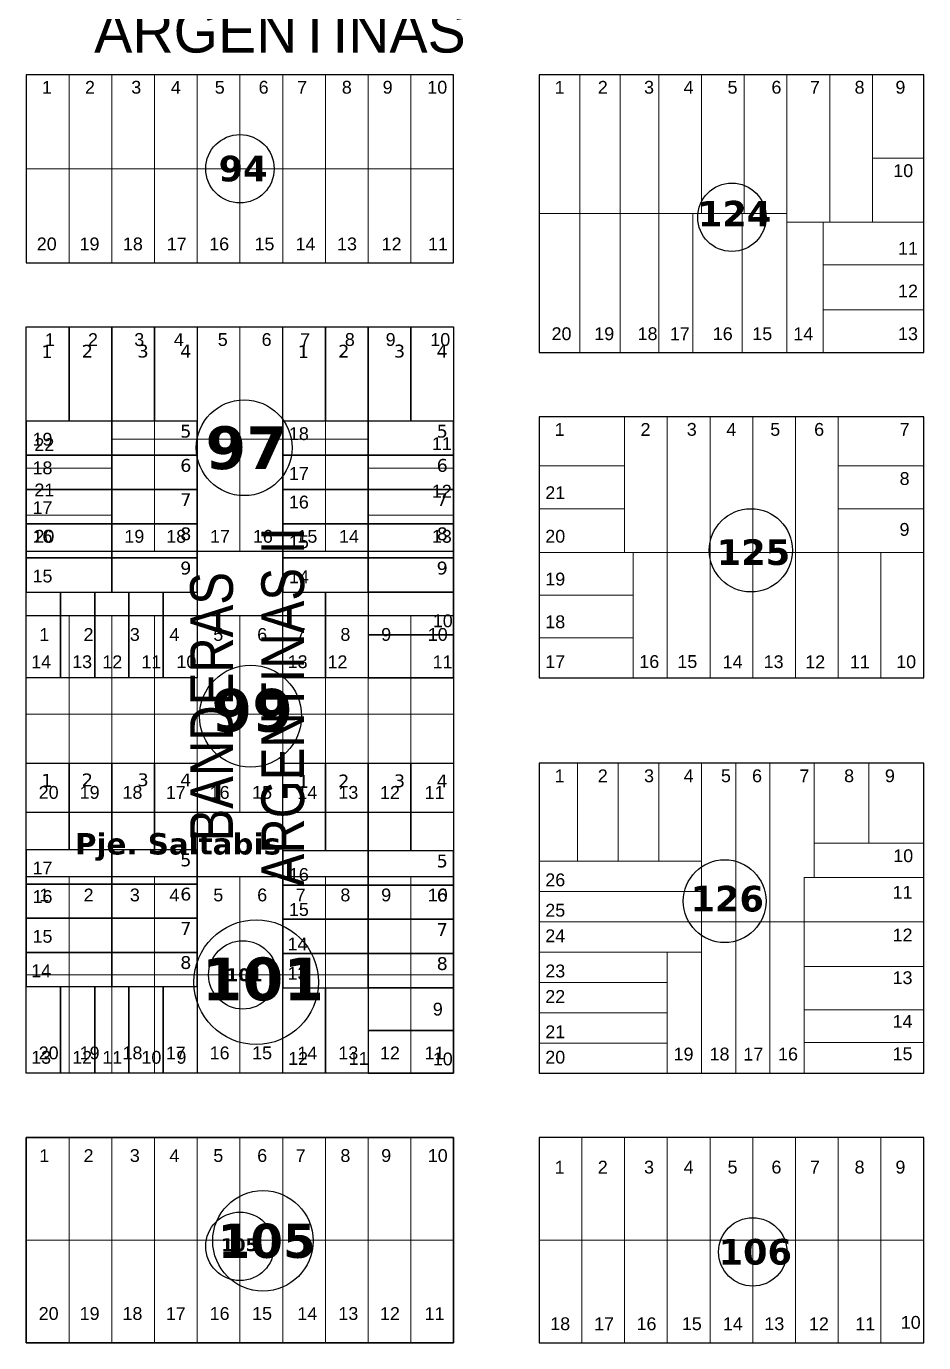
# Model space of a CAD drawing. Header units: millimetres. Extents: x 0 to 6558, y 60 to 10727.
# Drawn here: x 3450 to 3660, y 7912.6 to 8220.4 of the extents above; entities that cross this region are included whole.
import ezdxf

# ---------------------------------------------------------------- set-up
doc = ezdxf.new("R2010")
doc.units = ezdxf.units.MM
for name, color, linetype, lineweight in [('0 NOMBRE DE BARRIOS', 251, 'Continuous', 35), ('0 N° DE PARCELA', 255, 'Continuous', 25), ('0 SIG - PARCELAS', 252, 'Continuous', 18)]:
    doc.layers.add(name, color=color, linetype=linetype, lineweight=lineweight)
for name, color, linetype in [('0 NOMBRE DE CALLES', 255, 'Continuous'), ('0 N° DE MANZANA', 255, 'Continuous'), ('0 SIG - MANZANAS', 253, 'Continuous'), ('PLANO SIN MENSURA MALVINAS 2', 31, 'Continuous')]:
    doc.layers.add(name, color=color, linetype=linetype)
doc.styles.get("Standard").update_dxf_attribs({"font": 'arial.ttf'})
doc.styles.add('STYLE1', font='arial.ttf')

msp = doc.modelspace()

# ---------------------------------------------------------------- linework, layer by layer
at = {"layer": '0 N° DE MANZANA'}
for centre, radius in [((3499.979, 8187.105), 8), ((3615.089, 8175.761), 8), ((3500.957, 8121.864), 11.198), ((3619.536, 8097.885), 9.738), ((3502.446, 8059.11), 11.93), ((3613.405, 8015.843), 9.684), ((3503.772, 7996.907), 14.573), ((3505.348, 7936.412), 11.745), ((3619.979, 7933.831), 8)]:
    msp.add_circle(centre, radius, dxfattribs=at)
at = {"layer": '0 SIG - MANZANAS'}
for points in [[(3549.979, 8209.105), (3449.979, 8209.105), (3449.979, 8165.105), (3549.979, 8165.105)], [(3659.979, 8209.105), (3569.979, 8209.105), (3569.979, 8144.105), (3659.979, 8144.105)], [(3449.979, 8150.105), (3549.979, 8150.105), (3549.979, 8097.605), (3449.979, 8097.605)], [(3659.979, 8129.105), (3569.979, 8129.105), (3569.979, 8068.105), (3659.979, 8068.105)], [(3449.979, 8082.605), (3549.979, 8082.605), (3549.979, 8036.605), (3449.979, 8036.605)], [(3659.979, 8048.105), (3569.979, 8048.105), (3569.979, 7975.605), (3659.979, 7975.605)], [(3449.979, 8021.605), (3549.979, 8021.605), (3549.979, 7975.605), (3449.979, 7975.605)], [(3449.979, 7960.605), (3549.979, 7960.605), (3549.979, 7912.605), (3449.979, 7912.605)], [(3659.979, 7960.605), (3569.979, 7960.605), (3569.979, 7912.605), (3659.979, 7912.605)]]:
    msp.add_lwpolyline(points, close=True, dxfattribs=at)
at = {"layer": '0 SIG - PARCELAS'}
for points in [[(3449.979, 8209.105), (3459.979, 8209.105), (3459.979, 8187.105), (3449.979, 8187.105)], [(3459.979, 8209.105), (3469.979, 8209.105), (3469.979, 8187.105), (3459.979, 8187.105)], [(3469.979, 8209.105), (3479.979, 8209.105), (3479.979, 8187.105), (3469.979, 8187.105)], [(3479.979, 8209.105), (3489.979, 8209.105), (3489.979, 8187.105), (3479.979, 8187.105)], [(3489.979, 8209.105), (3499.979, 8209.105), (3499.979, 8187.105), (3489.979, 8187.105)], [(3499.979, 8209.105), (3509.979, 8209.105), (3509.979, 8187.105), (3499.979, 8187.105)], [(3509.979, 8209.105), (3519.979, 8209.105), (3519.979, 8187.105), (3509.979, 8187.105)], [(3519.979, 8209.105), (3529.979, 8209.105), (3529.979, 8187.105), (3519.979, 8187.105)], [(3529.979, 8209.105), (3539.979, 8209.105), (3539.979, 8187.105), (3529.979, 8187.105)], [(3539.979, 8209.105), (3549.979, 8209.105), (3549.979, 8187.105), (3539.979, 8187.105)], [(3569.979, 8176.605), (3579.479, 8176.605), (3579.479, 8209.105), (3569.979, 8209.105)], [(3579.479, 8176.605), (3588.979, 8176.605), (3588.979, 8209.105), (3579.479, 8209.105)], [(3588.979, 8176.605), (3597.979, 8176.605), (3597.979, 8209.105), (3588.979, 8209.105)], [(3597.979, 8176.605), (3607.979, 8176.605), (3607.979, 8209.105), (3597.979, 8209.105)], [(3607.979, 8176.605), (3617.979, 8176.605), (3617.979, 8209.105), (3607.979, 8209.105)], [(3617.979, 8176.605), (3627.979, 8176.605), (3627.979, 8209.105), (3617.979, 8209.105)], [(3627.979, 8174.605), (3637.979, 8174.605), (3637.979, 8209.105), (3627.979, 8209.105)], [(3637.979, 8174.605), (3647.979, 8174.605), (3647.979, 8209.105), (3637.979, 8209.105)], [(3647.979, 8209.105), (3659.979, 8209.105), (3659.979, 8189.605), (3647.979, 8189.605)], [(3647.979, 8174.605), (3659.979, 8174.605), (3659.979, 8189.605), (3647.979, 8189.605)], [(3449.979, 8187.105), (3459.979, 8187.105), (3459.979, 8165.105), (3449.979, 8165.105)], [(3459.979, 8187.105), (3469.979, 8187.105), (3469.979, 8165.105), (3459.979, 8165.105)], [(3469.979, 8187.105), (3479.979, 8187.105), (3479.979, 8165.105), (3469.979, 8165.105)], [(3479.979, 8187.105), (3489.979, 8187.105), (3489.979, 8165.105), (3479.979, 8165.105)], [(3489.979, 8187.105), (3499.979, 8187.105), (3499.979, 8165.105), (3489.979, 8165.105)], [(3499.979, 8187.105), (3509.979, 8187.105), (3509.979, 8165.105), (3499.979, 8165.105)], [(3509.979, 8187.105), (3519.979, 8187.105), (3519.979, 8165.105), (3509.979, 8165.105)], [(3519.979, 8187.105), (3529.979, 8187.105), (3529.979, 8165.105), (3519.979, 8165.105)], [(3529.979, 8187.105), (3539.979, 8187.105), (3539.979, 8165.105), (3529.979, 8165.105)], [(3539.979, 8187.105), (3549.979, 8187.105), (3549.979, 8165.105), (3539.979, 8165.105)], [(3569.979, 8144.105), (3579.479, 8144.105), (3579.479, 8176.605), (3569.979, 8176.605)], [(3579.479, 8144.105), (3588.979, 8144.105), (3588.979, 8176.605), (3579.479, 8176.605)], [(3588.979, 8144.105), (3597.979, 8144.105), (3597.979, 8176.605), (3588.979, 8176.605)], [(3597.979, 8144.105), (3605.979, 8144.105), (3605.979, 8176.605), (3597.979, 8176.605)], [(3605.979, 8144.105), (3617.479, 8144.105), (3617.479, 8176.605), (3605.979, 8176.605)], [(3617.479, 8144.105), (3627.979, 8144.105), (3627.979, 8176.605), (3617.479, 8176.605)], [(3627.979, 8144.105), (3636.479, 8144.105), (3636.479, 8174.605), (3627.979, 8174.605)], [(3636.479, 8164.605), (3659.979, 8164.605), (3659.979, 8174.605), (3636.479, 8174.605)], [(3636.479, 8154.105), (3659.979, 8154.105), (3659.979, 8164.605), (3636.479, 8164.605)], [(3636.479, 8144.105), (3659.979, 8144.105), (3659.979, 8154.105), (3636.479, 8154.105)], [(3449.979, 8150.105), (3459.979, 8150.105), (3459.979, 8128.105), (3449.979, 8128.105)], [(3459.979, 8150.105), (3469.979, 8150.105), (3469.979, 8128.105), (3459.979, 8128.105)], [(3469.979, 8150.105), (3479.979, 8150.105), (3479.979, 8123.855), (3469.979, 8123.855)], [(3479.979, 8150.105), (3489.979, 8150.105), (3489.979, 8123.855), (3479.979, 8123.855)], [(3489.979, 8150.105), (3499.979, 8150.105), (3499.979, 8123.855), (3489.979, 8123.855)], [(3499.979, 8150.105), (3509.979, 8150.105), (3509.979, 8123.855), (3499.979, 8123.855)], [(3509.979, 8150.105), (3519.979, 8150.105), (3519.979, 8123.855), (3509.979, 8123.855)], [(3519.979, 8150.105), (3529.979, 8150.105), (3529.979, 8123.855), (3519.979, 8123.855)], [(3529.979, 8150.105), (3539.979, 8150.105), (3539.979, 8128.105), (3529.979, 8128.105)], [(3539.979, 8150.105), (3549.979, 8150.105), (3549.979, 8128.105), (3539.979, 8128.105)], [(3449.979, 8128.105), (3469.979, 8128.105), (3469.979, 8117.105), (3449.979, 8117.105)], [(3449.979, 8128.105), (3469.979, 8128.105), (3469.979, 8117.105), (3449.979, 8117.105)], [(3529.979, 8128.105), (3549.979, 8128.105), (3549.979, 8117.105), (3529.979, 8117.105)], [(3589.979, 8117.605), (3569.979, 8117.605), (3569.979, 8129.105), (3589.979, 8129.105)], [(3589.979, 8097.405), (3599.979, 8097.405), (3599.979, 8129.105), (3589.979, 8129.105)], [(3599.979, 8097.405), (3609.979, 8097.405), (3609.979, 8129.105), (3599.979, 8129.105)], [(3609.979, 8097.405), (3619.979, 8097.405), (3619.979, 8129.105), (3609.979, 8129.105)], [(3619.979, 8097.405), (3629.979, 8097.405), (3629.979, 8129.105), (3619.979, 8129.105)], [(3629.979, 8097.405), (3639.979, 8097.405), (3639.979, 8129.105), (3629.979, 8129.105)], [(3639.979, 8117.605), (3659.979, 8117.605), (3659.979, 8129.105), (3639.979, 8129.105)], [(3469.979, 8123.855), (3479.979, 8123.855), (3479.979, 8097.605), (3469.979, 8097.605)], [(3479.979, 8123.855), (3489.979, 8123.855), (3489.979, 8097.605), (3479.979, 8097.605)], [(3489.979, 8123.855), (3499.979, 8123.855), (3499.979, 8097.605), (3489.979, 8097.605)], [(3499.979, 8123.855), (3509.979, 8123.855), (3509.979, 8097.605), (3499.979, 8097.605)], [(3509.979, 8123.855), (3519.979, 8123.855), (3519.979, 8097.605), (3509.979, 8097.605)], [(3519.979, 8123.855), (3529.979, 8123.855), (3529.979, 8097.605), (3519.979, 8097.605)], [(3449.979, 8117.105), (3469.979, 8117.105), (3469.979, 8106.105), (3449.979, 8106.105)], [(3529.979, 8117.105), (3549.979, 8117.105), (3549.979, 8106.105), (3529.979, 8106.105)], [(3449.979, 8106.105), (3469.979, 8106.105), (3469.979, 8097.605), (3449.979, 8097.605)], [(3529.979, 8106.105), (3549.979, 8106.105), (3549.979, 8097.605), (3529.979, 8097.605)], [(3569.979, 8097.405), (3589.979, 8097.405), (3589.979, 8107.605), (3569.979, 8107.605)], [(3659.979, 8097.405), (3639.979, 8097.405), (3639.979, 8107.605), (3659.979, 8107.605)], [(3659.979, 8097.405), (3639.979, 8097.405), (3639.979, 8107.605), (3659.979, 8107.605)], [(3569.979, 8087.405), (3591.979, 8087.405), (3591.979, 8097.405), (3569.979, 8097.405)], [(3591.979, 8068.105), (3599.979, 8068.105), (3599.979, 8097.405), (3591.979, 8097.405)], [(3599.979, 8068.105), (3609.979, 8068.105), (3609.979, 8097.405), (3599.979, 8097.405)], [(3609.979, 8068.105), (3619.979, 8068.105), (3619.979, 8097.405), (3609.979, 8097.405)], [(3619.979, 8068.105), (3629.979, 8068.105), (3629.979, 8097.405), (3619.979, 8097.405)], [(3629.979, 8068.105), (3639.979, 8068.105), (3639.979, 8097.405), (3629.979, 8097.405)], [(3639.979, 8068.105), (3649.979, 8068.105), (3649.979, 8097.405), (3639.979, 8097.405)], [(3649.979, 8068.105), (3659.979, 8068.105), (3659.979, 8097.405), (3649.979, 8097.405)], [(3569.979, 8077.405), (3591.979, 8077.405), (3591.979, 8087.405), (3569.979, 8087.405)], [(3449.979, 8082.605), (3459.979, 8082.605), (3459.979, 8059.605), (3449.979, 8059.605)], [(3459.979, 8082.605), (3469.979, 8082.605), (3469.979, 8059.605), (3459.979, 8059.605)], [(3469.979, 8082.605), (3479.979, 8082.605), (3479.979, 8059.605), (3469.979, 8059.605)], [(3479.979, 8082.605), (3489.979, 8082.605), (3489.979, 8059.605), (3479.979, 8059.605)], [(3489.979, 8082.605), (3499.979, 8082.605), (3499.979, 8059.605), (3489.979, 8059.605)], [(3499.979, 8082.605), (3509.979, 8082.605), (3509.979, 8059.605), (3499.979, 8059.605)], [(3509.979, 8082.605), (3519.979, 8082.605), (3519.979, 8059.605), (3509.979, 8059.605)], [(3519.979, 8082.605), (3529.979, 8082.605), (3529.979, 8059.605), (3519.979, 8059.605)], [(3529.979, 8082.605), (3539.979, 8082.605), (3539.979, 8059.605), (3529.979, 8059.605)], [(3539.979, 8082.605), (3549.979, 8082.605), (3549.979, 8059.605), (3539.979, 8059.605)], [(3569.979, 8068.105), (3591.979, 8068.105), (3591.979, 8077.405), (3569.979, 8077.405)], [(3449.979, 8059.605), (3459.979, 8059.605), (3459.979, 8036.605), (3449.979, 8036.605)], [(3459.979, 8059.605), (3469.979, 8059.605), (3469.979, 8036.605), (3459.979, 8036.605)], [(3469.979, 8059.605), (3479.979, 8059.605), (3479.979, 8036.605), (3469.979, 8036.605)], [(3479.979, 8059.605), (3489.979, 8059.605), (3489.979, 8036.605), (3479.979, 8036.605)], [(3489.979, 8059.605), (3499.979, 8059.605), (3499.979, 8036.605), (3489.979, 8036.605)], [(3499.979, 8059.605), (3509.979, 8059.605), (3509.979, 8036.605), (3499.979, 8036.605)], [(3509.979, 8059.605), (3519.979, 8059.605), (3519.979, 8036.605), (3509.979, 8036.605)], [(3519.979, 8059.605), (3529.979, 8059.605), (3529.979, 8036.605), (3519.979, 8036.605)], [(3529.979, 8059.605), (3539.979, 8059.605), (3539.979, 8036.605), (3529.979, 8036.605)], [(3539.979, 8059.605), (3549.979, 8059.605), (3549.979, 8036.605), (3539.979, 8036.605)], [(3569.979, 8025.205), (3578.979, 8025.205), (3578.979, 8048.105), (3569.979, 8048.105)], [(3578.979, 8025.205), (3588.479, 8025.205), (3588.479, 8048.105), (3578.979, 8048.105)], [(3588.479, 8025.205), (3597.979, 8025.205), (3597.979, 8048.105), (3588.479, 8048.105)], [(3597.979, 8025.205), (3607.979, 8025.205), (3607.979, 8048.105), (3597.979, 8048.105)], [(3607.979, 8011.005), (3615.979, 8011.005), (3615.979, 8048.105), (3607.979, 8048.105)], [(3615.979, 8011.005), (3623.979, 8011.005), (3623.979, 8048.105), (3615.979, 8048.105)], [(3647.179, 8048.105), (3634.379, 8048.105), (3634.379, 8029.405), (3647.179, 8029.405)], [(3659.979, 8048.105), (3647.179, 8048.105), (3647.179, 8029.405), (3659.979, 8029.405)], [(3634.379, 8029.405), (3659.979, 8029.405), (3659.979, 8021.405), (3634.379, 8021.405)], [(3569.979, 8018.105), (3607.979, 8018.105), (3607.979, 8025.205), (3569.979, 8025.205)], [(3449.979, 8021.605), (3459.979, 8021.605), (3459.979, 7998.605), (3449.979, 7998.605)], [(3459.979, 8021.605), (3469.979, 8021.605), (3469.979, 7998.605), (3459.979, 7998.605)], [(3469.979, 8021.605), (3479.979, 8021.605), (3479.979, 7998.605), (3469.979, 7998.605)], [(3479.979, 8021.605), (3489.979, 8021.605), (3489.979, 7998.605), (3479.979, 7998.605)], [(3489.979, 8021.605), (3499.979, 8021.605), (3499.979, 7998.605), (3489.979, 7998.605)], [(3499.979, 8021.605), (3509.979, 8021.605), (3509.979, 7998.605), (3499.979, 7998.605)], [(3509.979, 8021.605), (3519.979, 8021.605), (3519.979, 7998.605), (3509.979, 7998.605)], [(3519.979, 8021.605), (3529.979, 8021.605), (3529.979, 7998.605), (3519.979, 7998.605)], [(3529.979, 8021.605), (3539.979, 8021.605), (3539.979, 7998.605), (3529.979, 7998.605)], [(3539.979, 8021.605), (3549.979, 8021.605), (3549.979, 7998.605), (3539.979, 7998.605)], [(3631.979, 8011.005), (3659.979, 8011.005), (3659.979, 8021.405), (3631.979, 8021.405)], [(3569.979, 8011.005), (3607.979, 8011.005), (3607.979, 8018.105), (3569.979, 8018.105)], [(3569.979, 8003.905), (3607.979, 8003.905), (3607.979, 8011.005), (3569.979, 8011.005)], [(3607.979, 7975.605), (3615.979, 7975.605), (3615.979, 8011.005), (3607.979, 8011.005)], [(3615.979, 7975.605), (3623.979, 7975.605), (3623.979, 8011.005), (3615.979, 8011.005)], [(3623.979, 7975.605), (3631.979, 7975.605), (3631.979, 8011.005), (3623.979, 8011.005)], [(3631.979, 8000.605), (3659.979, 8000.605), (3659.979, 8011.005), (3631.979, 8011.005)], [(3569.979, 7996.805), (3599.979, 7996.805), (3599.979, 8003.905), (3569.979, 8003.905)], [(3599.979, 7975.605), (3607.979, 7975.605), (3607.979, 8003.905), (3599.979, 8003.905)], [(3631.979, 7990.405), (3659.979, 7990.405), (3659.979, 8000.605), (3631.979, 8000.605)], [(3449.979, 7998.605), (3459.979, 7998.605), (3459.979, 7975.605), (3449.979, 7975.605)], [(3459.979, 7998.605), (3469.979, 7998.605), (3469.979, 7975.605), (3459.979, 7975.605)], [(3469.979, 7998.605), (3479.979, 7998.605), (3479.979, 7975.605), (3469.979, 7975.605)], [(3479.979, 7998.605), (3489.979, 7998.605), (3489.979, 7975.605), (3479.979, 7975.605)], [(3489.979, 7998.605), (3499.979, 7998.605), (3499.979, 7975.605), (3489.979, 7975.605)], [(3499.979, 7998.605), (3509.979, 7998.605), (3509.979, 7975.605), (3499.979, 7975.605)], [(3509.979, 7998.605), (3519.979, 7998.605), (3519.979, 7975.605), (3509.979, 7975.605)], [(3519.979, 7998.605), (3529.979, 7998.605), (3529.979, 7975.605), (3519.979, 7975.605)], [(3529.979, 7998.605), (3539.979, 7998.605), (3539.979, 7975.605), (3529.979, 7975.605)], [(3539.979, 7998.605), (3549.979, 7998.605), (3549.979, 7975.605), (3539.979, 7975.605)], [(3569.979, 7989.705), (3599.979, 7989.705), (3599.979, 7996.805), (3569.979, 7996.805)], [(3569.979, 7982.605), (3599.979, 7982.605), (3599.979, 7989.705), (3569.979, 7989.705)], [(3631.979, 7982.805), (3659.979, 7982.805), (3659.979, 7990.405), (3631.979, 7990.405)], [(3569.979, 7975.605), (3599.979, 7975.605), (3599.979, 7982.605), (3569.979, 7982.605)], [(3631.979, 7975.605), (3659.979, 7975.605), (3659.979, 7982.805), (3631.979, 7982.805)], [(3449.979, 7960.605), (3459.979, 7960.605), (3459.979, 7936.605), (3449.979, 7936.605)], [(3459.979, 7960.605), (3469.979, 7960.605), (3469.979, 7936.605), (3459.979, 7936.605)], [(3469.979, 7960.605), (3479.979, 7960.605), (3479.979, 7936.605), (3469.979, 7936.605)], [(3479.979, 7960.605), (3489.979, 7960.605), (3489.979, 7936.605), (3479.979, 7936.605)], [(3489.979, 7960.605), (3499.979, 7960.605), (3499.979, 7936.605), (3489.979, 7936.605)], [(3499.979, 7960.605), (3509.979, 7960.605), (3509.979, 7936.605), (3499.979, 7936.605)], [(3509.979, 7960.605), (3519.979, 7960.605), (3519.979, 7936.605), (3509.979, 7936.605)], [(3519.979, 7960.605), (3529.979, 7960.605), (3529.979, 7936.605), (3519.979, 7936.605)], [(3529.979, 7960.605), (3539.979, 7960.605), (3539.979, 7936.605), (3529.979, 7936.605)], [(3539.979, 7960.605), (3549.979, 7960.605), (3549.979, 7936.605), (3539.979, 7936.605)], [(3579.979, 7936.605), (3569.979, 7936.605), (3569.979, 7960.605), (3579.979, 7960.605)], [(3589.979, 7936.605), (3579.979, 7936.605), (3579.979, 7960.605), (3589.979, 7960.605)], [(3599.979, 7936.605), (3589.979, 7936.605), (3589.979, 7960.605), (3599.979, 7960.605)], [(3609.979, 7936.605), (3599.979, 7936.605), (3599.979, 7960.605), (3609.979, 7960.605)], [(3619.979, 7936.605), (3609.979, 7936.605), (3609.979, 7960.605), (3619.979, 7960.605)], [(3629.979, 7936.605), (3619.979, 7936.605), (3619.979, 7960.605), (3629.979, 7960.605)], [(3639.979, 7936.605), (3629.979, 7936.605), (3629.979, 7960.605), (3639.979, 7960.605)], [(3649.979, 7936.605), (3639.979, 7936.605), (3639.979, 7960.605), (3649.979, 7960.605)], [(3659.979, 7936.605), (3649.979, 7936.605), (3649.979, 7960.605), (3659.979, 7960.605)], [(3449.979, 7936.605), (3459.979, 7936.605), (3459.979, 7912.605), (3449.979, 7912.605)], [(3459.979, 7936.605), (3469.979, 7936.605), (3469.979, 7912.605), (3459.979, 7912.605)], [(3469.979, 7936.605), (3479.979, 7936.605), (3479.979, 7912.605), (3469.979, 7912.605)], [(3479.979, 7936.605), (3489.979, 7936.605), (3489.979, 7912.605), (3479.979, 7912.605)], [(3489.979, 7936.605), (3499.979, 7936.605), (3499.979, 7912.605), (3489.979, 7912.605)], [(3499.979, 7936.605), (3509.979, 7936.605), (3509.979, 7912.605), (3499.979, 7912.605)], [(3509.979, 7936.605), (3519.979, 7936.605), (3519.979, 7912.605), (3509.979, 7912.605)], [(3519.979, 7936.605), (3529.979, 7936.605), (3529.979, 7912.605), (3519.979, 7912.605)], [(3529.979, 7936.605), (3539.979, 7936.605), (3539.979, 7912.605), (3529.979, 7912.605)], [(3539.979, 7936.605), (3549.979, 7936.605), (3549.979, 7912.605), (3539.979, 7912.605)], [(3579.979, 7936.605), (3569.979, 7936.605), (3569.979, 7912.605), (3579.979, 7912.605)], [(3589.979, 7936.605), (3579.979, 7936.605), (3579.979, 7912.605), (3589.979, 7912.605)], [(3599.979, 7936.605), (3589.979, 7936.605), (3589.979, 7912.605), (3599.979, 7912.605)], [(3609.979, 7936.605), (3599.979, 7936.605), (3599.979, 7912.605), (3609.979, 7912.605)], [(3619.979, 7936.605), (3609.979, 7936.605), (3609.979, 7912.605), (3619.979, 7912.605)], [(3629.979, 7936.605), (3619.979, 7936.605), (3619.979, 7912.605), (3629.979, 7912.605)], [(3639.979, 7936.605), (3629.979, 7936.605), (3629.979, 7912.605), (3639.979, 7912.605)], [(3649.979, 7936.605), (3639.979, 7936.605), (3639.979, 7912.605), (3649.979, 7912.605)], [(3659.979, 7936.605), (3649.979, 7936.605), (3649.979, 7912.605), (3659.979, 7912.605)]]:
    msp.add_lwpolyline(points, close=True, dxfattribs=at)
for points in [[(3569.979, 8107.605), (3569.979, 8117.605), (3589.979, 8117.605), (3589.979, 8107.605), (3569.979, 8107.605)], [(3659.979, 8107.605), (3659.979, 8117.605), (3639.979, 8117.605), (3639.979, 8107.605), (3659.979, 8107.605)], [(3634.379, 8048.105), (3623.979, 8048.105), (3623.979, 8011.005), (3631.979, 8011.005), (3631.979, 8021.405), (3634.379, 8021.405), (3634.379, 8048.105)]]:
    msp.add_lwpolyline(points, dxfattribs=at)
at = {"layer": 'PLANO SIN MENSURA MALVINAS 2'}
for points in [[(3449.979, 8150.105), (3459.979, 8150.105), (3459.979, 8128.105), (3449.979, 8128.105)], [(3449.979, 8150.105), (3459.979, 8150.105), (3459.979, 8128.105), (3449.979, 8128.105)], [(3459.979, 8150.105), (3469.979, 8150.105), (3469.979, 8128.105), (3459.979, 8128.105)], [(3459.979, 8150.105), (3469.979, 8150.105), (3469.979, 8128.105), (3459.979, 8128.105)], [(3469.979, 8150.105), (3479.979, 8150.105), (3479.979, 8128.105), (3469.979, 8128.105)], [(3469.979, 8150.105), (3479.979, 8150.105), (3479.979, 8128.105), (3469.979, 8128.105)], [(3479.979, 8150.105), (3489.979, 8150.105), (3489.979, 8128.105), (3479.979, 8128.105)], [(3509.979, 8150.105), (3519.979, 8150.105), (3519.979, 8128.105), (3509.979, 8128.105)], [(3509.979, 8150.105), (3519.979, 8150.105), (3519.979, 8128.105), (3509.979, 8128.105)], [(3509.979, 8150.105), (3549.979, 8150.105), (3549.979, 8068.105), (3509.979, 8068.105)], [(3519.979, 8150.105), (3529.979, 8150.105), (3529.979, 8128.105), (3519.979, 8128.105)], [(3519.979, 8150.105), (3529.979, 8150.105), (3529.979, 8128.105), (3519.979, 8128.105)], [(3529.979, 8150.105), (3539.979, 8150.105), (3539.979, 8128.105), (3529.979, 8128.105)], [(3529.979, 8150.105), (3539.979, 8150.105), (3539.979, 8128.105), (3529.979, 8128.105)], [(3539.979, 8150.105), (3549.979, 8150.105), (3549.979, 8128.105), (3539.979, 8128.105)], [(3449.979, 8048.105), (3459.979, 8048.105), (3459.979, 8027.855), (3449.979, 8027.855)], [(3449.979, 8048.105), (3459.979, 8048.105), (3459.979, 8027.855), (3449.979, 8027.855)], [(3459.979, 8048.105), (3469.979, 8048.105), (3469.979, 8027.855), (3459.979, 8027.855)], [(3459.979, 8048.105), (3469.979, 8048.105), (3469.979, 8027.855), (3459.979, 8027.855)], [(3469.979, 8048.105), (3479.979, 8048.105), (3479.979, 8027.855), (3469.979, 8027.855)], [(3469.979, 8048.105), (3479.979, 8048.105), (3479.979, 8027.855), (3469.979, 8027.855)], [(3479.979, 8048.105), (3489.979, 8048.105), (3489.979, 8027.855), (3479.979, 8027.855)], [(3509.979, 8048.105), (3519.979, 8048.105), (3519.979, 8027.605), (3509.979, 8027.605)], [(3509.979, 8048.105), (3519.979, 8048.105), (3519.979, 8027.605), (3509.979, 8027.605)], [(3519.979, 8048.105), (3529.979, 8048.105), (3529.979, 8027.605), (3519.979, 8027.605)], [(3519.979, 8048.105), (3529.979, 8048.105), (3529.979, 8027.605), (3519.979, 8027.605)], [(3529.979, 8048.105), (3539.979, 8048.105), (3539.979, 8027.605), (3529.979, 8027.605)], [(3529.979, 8048.105), (3539.979, 8048.105), (3539.979, 8027.605), (3529.979, 8027.605)], [(3539.979, 8048.105), (3549.979, 8048.105), (3549.979, 8027.605), (3539.979, 8027.605)], [(3549.979, 7960.605), (3449.979, 7960.605), (3449.979, 7912.605), (3549.979, 7912.605)]]:
    msp.add_lwpolyline(points, close=True, dxfattribs=at)
for points in [[(3449.979, 8150.105), (3489.979, 8150.105), (3489.979, 8068.105), (3449.979, 8068.105), (3449.979, 8150.105)], [(3449.979, 8128.105), (3449.979, 8120.105), (3469.979, 8120.105), (3469.979, 8128.105), (3449.979, 8128.105)], [(3469.979, 8128.105), (3469.979, 8120.105), (3489.979, 8120.105), (3489.979, 8128.105), (3469.979, 8128.105)], [(3509.979, 8128.105), (3509.979, 8120.105), (3529.979, 8120.105), (3529.979, 8128.105), (3509.979, 8128.105)], [(3529.979, 8128.105), (3529.979, 8120.105), (3549.979, 8120.105), (3549.979, 8128.105), (3529.979, 8128.105)], [(3449.979, 8120.105), (3449.979, 8112.105), (3469.979, 8112.105), (3469.979, 8120.105), (3449.979, 8120.105)], [(3469.979, 8120.105), (3469.979, 8112.105), (3489.979, 8112.105), (3489.979, 8120.105), (3469.979, 8120.105)], [(3509.979, 8120.105), (3509.979, 8112.105), (3529.979, 8112.105), (3529.979, 8120.105), (3509.979, 8120.105)], [(3529.979, 8120.105), (3529.979, 8112.105), (3549.979, 8112.105), (3549.979, 8120.105), (3529.979, 8120.105)], [(3449.979, 8112.105), (3449.979, 8104.105), (3469.979, 8104.105), (3469.979, 8112.105), (3449.979, 8112.105)], [(3469.979, 8112.105), (3469.979, 8104.105), (3489.979, 8104.105), (3489.979, 8112.105), (3469.979, 8112.105)], [(3509.979, 8112.105), (3509.979, 8104.105), (3529.979, 8104.105), (3529.979, 8112.105), (3509.979, 8112.105)], [(3529.979, 8112.105), (3529.979, 8104.105), (3549.979, 8104.105), (3549.979, 8112.105), (3529.979, 8112.105)], [(3449.979, 8104.105), (3449.979, 8096.105), (3469.979, 8096.105), (3469.979, 8104.105), (3449.979, 8104.105)], [(3469.979, 8104.105), (3469.979, 8096.105), (3489.979, 8096.105), (3489.979, 8104.105), (3469.979, 8104.105)], [(3509.979, 8104.105), (3509.979, 8096.105), (3529.979, 8096.105), (3529.979, 8104.105), (3509.979, 8104.105)], [(3529.979, 8104.105), (3529.979, 8096.105), (3549.979, 8096.105), (3549.979, 8104.105), (3529.979, 8104.105)], [(3449.979, 8096.105), (3449.979, 8088.105), (3469.979, 8088.105), (3469.979, 8096.105), (3449.979, 8096.105)], [(3469.979, 8096.105), (3469.979, 8088.105), (3489.979, 8088.105), (3489.979, 8096.105), (3469.979, 8096.105)], [(3509.979, 8096.105), (3509.979, 8088.105), (3529.979, 8088.105), (3529.979, 8096.105), (3509.979, 8096.105)], [(3529.979, 8096.105), (3529.979, 8088.105), (3549.979, 8088.105), (3549.979, 8096.105), (3529.979, 8096.105)], [(3449.979, 8088.105), (3457.979, 8088.105), (3457.979, 8068.105), (3449.979, 8068.105), (3449.979, 8088.105), (3457.979, 8088.105)], [(3457.979, 8088.105), (3465.979, 8088.105), (3465.979, 8068.105), (3457.979, 8068.105), (3457.979, 8088.105), (3465.979, 8088.105)], [(3465.979, 8088.105), (3473.979, 8088.105), (3473.979, 8068.105), (3465.979, 8068.105), (3465.979, 8088.105), (3473.979, 8088.105)], [(3473.979, 8088.105), (3481.979, 8088.105), (3481.979, 8068.105), (3473.979, 8068.105), (3473.979, 8088.105), (3481.979, 8088.105)], [(3481.979, 8088.105), (3489.979, 8088.105), (3489.979, 8068.105), (3481.979, 8068.105), (3481.979, 8088.105), (3489.979, 8088.105)], [(3519.979, 8088.105), (3519.979, 8068.105), (3509.979, 8068.105), (3509.979, 8088.105), (3519.979, 8088.105)], [(3529.979, 8088.105), (3529.979, 8068.105), (3519.979, 8068.105), (3519.979, 8088.105), (3529.979, 8088.105)], [(3529.979, 8088.105), (3529.979, 8078.105), (3549.979, 8078.105), (3549.979, 8088.105), (3529.979, 8088.105)], [(3529.979, 8078.105), (3529.979, 8068.105), (3549.979, 8068.105), (3549.979, 8078.105), (3529.979, 8078.105)], [(3449.979, 8048.105), (3489.979, 8048.105), (3489.979, 7975.605), (3449.979, 7975.605), (3449.979, 8048.105)], [(3509.979, 8048.105), (3549.979, 8048.105), (3549.979, 7975.605), (3509.979, 7975.605), (3509.979, 8048.105)], [(3449.979, 8027.855), (3449.979, 8019.855), (3469.979, 8019.855), (3469.979, 8027.855), (3449.979, 8027.855)], [(3469.979, 8027.855), (3469.979, 8019.855), (3489.979, 8019.855), (3489.979, 8027.855), (3469.979, 8027.855)], [(3509.979, 8027.605), (3509.979, 8019.605), (3529.979, 8019.605), (3529.979, 8027.605), (3509.979, 8027.605)], [(3529.979, 8027.605), (3529.979, 8019.605), (3549.979, 8019.605), (3549.979, 8027.605), (3529.979, 8027.605)], [(3449.979, 8019.855), (3449.979, 8011.855), (3469.979, 8011.855), (3469.979, 8019.855), (3449.979, 8019.855)], [(3469.979, 8019.855), (3469.979, 8011.855), (3489.979, 8011.855), (3489.979, 8019.855), (3469.979, 8019.855)], [(3509.979, 8019.605), (3509.979, 8011.605), (3529.979, 8011.605), (3529.979, 8019.605), (3509.979, 8019.605)], [(3529.979, 8019.605), (3529.979, 8011.605), (3549.979, 8011.605), (3549.979, 8019.605), (3529.979, 8019.605)], [(3449.979, 8011.855), (3449.979, 8003.855), (3469.979, 8003.855), (3469.979, 8011.855), (3449.979, 8011.855)], [(3469.979, 8011.855), (3469.979, 8003.855), (3489.979, 8003.855), (3489.979, 8011.855), (3469.979, 8011.855)], [(3509.979, 8011.605), (3509.979, 8003.605), (3529.979, 8003.605), (3529.979, 8011.605), (3509.979, 8011.605)], [(3529.979, 8011.605), (3529.979, 8003.605), (3549.979, 8003.605), (3549.979, 8011.605), (3529.979, 8011.605)], [(3449.979, 8003.855), (3449.979, 7995.855), (3469.979, 7995.855), (3469.979, 8003.855), (3449.979, 8003.855)], [(3469.979, 8003.855), (3469.979, 7995.855), (3489.979, 7995.855), (3489.979, 8003.855), (3469.979, 8003.855)], [(3509.979, 8003.605), (3509.979, 7995.605), (3529.979, 7995.605), (3529.979, 8003.605), (3509.979, 8003.605)], [(3529.979, 8003.605), (3529.979, 7995.605), (3549.979, 7995.605), (3549.979, 8003.605), (3529.979, 8003.605)], [(3449.979, 7995.855), (3457.979, 7995.855), (3457.979, 7975.605), (3449.979, 7975.605), (3449.979, 7995.855), (3457.979, 7995.855)], [(3457.979, 7995.855), (3465.979, 7995.855), (3465.979, 7975.605), (3457.979, 7975.605), (3457.979, 7995.855), (3465.979, 7995.855)], [(3465.979, 7995.855), (3473.979, 7995.855), (3473.979, 7975.605), (3465.979, 7975.605), (3465.979, 7995.855), (3473.979, 7995.855)], [(3473.979, 7995.855), (3481.979, 7995.855), (3481.979, 7975.605), (3473.979, 7975.605), (3473.979, 7995.855), (3481.979, 7995.855)], [(3481.979, 7995.855), (3489.979, 7995.855), (3489.979, 7975.605), (3481.979, 7975.605), (3481.979, 7995.855), (3489.979, 7995.855)], [(3519.979, 7995.605), (3519.979, 7975.605), (3509.979, 7975.605), (3509.979, 7995.605), (3519.979, 7995.605)], [(3529.979, 7995.605), (3529.979, 7975.605), (3519.979, 7975.605), (3519.979, 7995.605), (3529.979, 7995.605)], [(3529.979, 7995.605), (3529.979, 7985.605), (3549.979, 7985.605), (3549.979, 7995.605), (3529.979, 7995.605)], [(3529.979, 7985.605), (3529.979, 7975.605), (3549.979, 7975.605), (3549.979, 7985.605), (3529.979, 7985.605)]]:
    msp.add_lwpolyline(points, dxfattribs=at)
for centre in [(3500.643, 7998.605), (3499.979, 7935.124)]:
    msp.add_circle(centre, 8, dxfattribs=at)

# ---------------------------------------------------------------- texts
at = {"layer": '0 NOMBRE DE BARRIOS', "linetype": 'Continuous', "lineweight": 25, "insert": (3509.335, 8227.539), "char_height": 10, "width": 338.88889, "attachment_point": 5}
msp.add_mtext('{\\fBankGothic Lt BT|b0|i0|c0|p34;Bº BANDERAS\\PARGENTINAS}', dxfattribs=at)
at = {"layer": '0 NOMBRE DE BARRIOS', "linetype": 'Continuous', "lineweight": 25, "insert": (3501.731, 8061.308), "char_height": 10, "width": 338.88889, "attachment_point": 5, "rotation": 90}
msp.add_mtext('{\\fSwis721 Cn BT|b0|i0|c0|p34;BANDERAS \\PARGENTINAS II}', dxfattribs=at)
at = {"layer": '0 NOMBRE DE CALLES', "linetype": 'Continuous', "insert": (3461.371, 8028.519), "char_height": 5, "width": 783.33333, "attachment_point": 4}
msp.add_mtext('\\pt10.59;{\\fVerdana|b1|i0|c0|p34;Pje. Saltabis}', dxfattribs=at)
at = {"layer": '0 N° DE MANZANA', "attachment_point": 4}
for s, insert, char_height, width in [('{\\fVerdana|b1|i0|c0|p34;94}', (3494.979, 8187.105), 6, 338.88889), ('{\\fVerdana|b1|i0|c0|p34;97}', (3491.908, 8121.792), 10, 338.88889), ('{\\fVerdana|b1|i0|c0|p34;\\C7;99}', (3493.297, 8060.395), 10, 338.88889), ('{\\fVerdana|b1|i0|c0|p34;\\C7;101}', (3491.034, 7997.572), 10, 338.88889), ('{\\fVerdana|b1|i0|c0|p34;\\C7;105}', (3494.762, 7936.359), 8, 271.11111), ('{\\fVerdana|b1|i0|c0|p34;106}', (3611.979, 7933.814), 6, 338.88889)]:
    msp.add_mtext(s, dxfattribs=dict(at, insert=insert, char_height=char_height, width=width))
at = {"layer": '0 N° DE MANZANA', "char_height": 6, "attachment_point": 4}
for s, insert in [('{\\fVerdana|b1|i0|c0|p34;124}', (3607.134, 8176.605)), ('{\\fVerdana|b1|i0|c0|p34;125}', (3611.551, 8097.405)), ('{\\fVerdana|b1|i0|c0|p34;126}', (3605.423, 8016.378))]:
    msp.add_mtext(s, dxfattribs=dict(at, insert=insert))
at = {"layer": '0 N° DE PARCELA', "char_height": 3, "attachment_point": 4, "style": 'STYLE1'}
for s, insert in [('1', (3453.632, 8206.144)), ('2', (3463.712, 8206.144)), ('3', (3474.541, 8206.144)), ('4', (3483.803, 8206.144)), ('5', (3494.076, 8206.144)), ('6', (3504.349, 8206.144)), ('7', (3513.36, 8206.144)), ('8', (3523.814, 8206.144)), ('9', (3533.366, 8206.144)), ('10', (3543.82, 8206.144)), ('1', (3573.632, 8206.144)), ('2', (3583.712, 8206.144)), ('3', (3594.541, 8206.144)), ('4', (3603.803, 8206.144)), ('5', (3614.076, 8206.144)), ('6', (3624.349, 8206.144)), ('7', (3633.36, 8206.144)), ('8', (3643.814, 8206.144)), ('9', (3653.366, 8206.144)), ('10', (3652.859, 8186.644)), ('20', (3452.428, 8169.508)), ('19', (3462.441, 8169.508)), ('18', (3472.586, 8169.508)), ('17', (3482.849, 8169.508)), ('16', (3492.78, 8169.508)), ('15', (3503.377, 8169.508)), ('14', (3512.973, 8169.508)), ('13', (3522.701, 8169.508)), ('12', (3533.132, 8169.508)), ('11', (3543.98, 8169.508)), ('11', (3653.98, 8168.508)), ('12', (3653.98, 8158.508)), ('1', (3454.333, 8147.153)), ('2', (3464.414, 8147.153)), ('3', (3475.242, 8147.153)), ('4', (3484.504, 8147.153)), ('5', (3494.777, 8147.153)), ('6', (3505.05, 8147.153)), ('7', (3514.062, 8147.153)), ('8', (3524.515, 8147.153)), ('9', (3534.068, 8147.153)), ('10', (3544.521, 8147.153)), ('20', (3572.895, 8148.508)), ('19', (3582.895, 8148.508)), ('18', (3593.039, 8148.508)), ('17', (3600.566, 8148.508)), ('16', (3610.621, 8148.508)), ('15', (3619.877, 8148.508)), ('14', (3629.473, 8148.508)), ('13', (3653.98, 8148.508)), ('1', (3573.632, 8126.144)), ('2', (3593.712, 8126.144)), ('3', (3604.541, 8126.144)), ('4', (3613.803, 8126.144)), ('5', (3624.076, 8126.144)), ('6', (3634.349, 8126.144)), ('7', (3654.349, 8126.144)), ('22', (3451.871, 8122.606)), ('11', (3544.878, 8122.812)), ('8', (3654.349, 8114.644)), ('21', (3451.871, 8111.999)), ('12', (3544.878, 8111.709)), ('21', (3571.43, 8111.349)), ('20', (3451.871, 8101.135)), ('19', (3472.926, 8101.135)), ('18', (3482.729, 8101.135)), ('17', (3492.978, 8101.135)), ('16', (3503.004, 8101.135)), ('15', (3513.421, 8101.135)), ('14', (3523.162, 8101.135)), ('13', (3544.878, 8101.135)), ('20', (3571.43, 8101.149)), ('9', (3654.321, 8102.752)), ('19', (3571.43, 8091.149)), ('18', (3571.43, 8081.149)), ('1', (3453.038, 8078.193)), ('2', (3463.377, 8078.193)), ('3', (3474.206, 8078.193)), ('4', (3483.468, 8078.193)), ('5', (3493.741, 8078.193)), ('6', (3504.014, 8078.193)), ('7', (3513.026, 8078.193)), ('8', (3523.479, 8078.193)), ('9', (3533.031, 8078.193)), ('10', (3543.926, 8078.193)), ('17', (3571.43, 8071.849)), ('16', (3593.43, 8071.849)), ('15', (3602.338, 8071.849)), ('14', (3612.935, 8071.81)), ('13', (3622.531, 8071.81)), ('12', (3632.259, 8071.81)), ('11', (3642.69, 8071.81)), ('10', (3653.538, 8071.81)), ('1', (3573.632, 8045.144)), ('2', (3583.712, 8045.144)), ('3', (3594.541, 8045.144)), ('4', (3603.803, 8045.144)), ('5', (3612.538, 8045.144)), ('6', (3619.811, 8045.144)), ('7', (3630.899, 8045.144)), ('8', (3641.352, 8045.144)), ('9', (3650.905, 8045.144)), ('20', (3452.877, 8041.256)), ('19', (3462.466, 8041.256)), ('18', (3472.48, 8041.256)), ('17', (3482.624, 8041.256)), ('16', (3492.888, 8041.256)), ('15', (3502.818, 8041.256)), ('14', (3513.415, 8041.256)), ('13', (3523.011, 8041.256)), ('12', (3532.739, 8041.256)), ('11', (3543.17, 8041.256)), ('10', (3652.859, 8026.444)), ('26', (3571.43, 8020.801)), ('1', (3453.038, 8017.278)), ('2', (3463.377, 8017.278)), ('3', (3474.206, 8017.278)), ('4', (3483.468, 8017.278)), ('5', (3493.741, 8017.278)), ('6', (3504.014, 8017.278)), ('7', (3513.026, 8017.278)), ('8', (3523.479, 8017.278)), ('9', (3533.031, 8017.278)), ('10', (3543.926, 8017.278)), ('11', (3652.7, 8017.928)), ('25', (3571.43, 8013.701)), ('24', (3571.43, 8007.749)), ('12', (3652.7, 8007.928)), ('23', (3571.43, 7999.501)), ('13', (3652.7, 7997.928)), ('22', (3571.43, 7993.549)), ('14', (3652.7, 7987.728)), ('21', (3571.43, 7985.301)), ('20', (3452.877, 7980.341)), ('19', (3462.466, 7980.341)), ('18', (3472.48, 7980.341)), ('17', (3482.624, 7980.341)), ('16', (3492.888, 7980.341)), ('15', (3502.818, 7980.341)), ('14', (3513.415, 7980.341)), ('13', (3523.011, 7980.341)), ('12', (3532.739, 7980.341)), ('11', (3543.17, 7980.341)), ('19', (3601.456, 7980.075)), ('18', (3609.882, 7980.075)), ('17', (3617.785, 7980.075)), ('16', (3625.901, 7980.075)), ('15', (3652.7, 7980.128)), ('20', (3571.43, 7979.349)), ('1', (3453.038, 7956.34)), ('2', (3463.377, 7956.34)), ('3', (3474.206, 7956.34)), ('4', (3483.468, 7956.34)), ('5', (3493.741, 7956.34)), ('6', (3504.014, 7956.34)), ('7', (3513.026, 7956.34)), ('8', (3523.479, 7956.34)), ('9', (3533.031, 7956.34)), ('10', (3543.926, 7956.34)), ('1', (3573.632, 7953.644)), ('2', (3583.712, 7953.644)), ('3', (3594.541, 7953.644)), ('4', (3603.803, 7953.644)), ('5', (3614.076, 7953.644)), ('6', (3624.349, 7953.644)), ('7', (3633.36, 7953.644)), ('8', (3643.814, 7953.644)), ('9', (3653.366, 7953.644)), ('20', (3452.877, 7919.403)), ('19', (3462.466, 7919.403)), ('18', (3472.48, 7919.403)), ('17', (3482.624, 7919.403)), ('16', (3492.888, 7919.403)), ('15', (3502.818, 7919.403)), ('14', (3513.415, 7919.403)), ('13', (3523.011, 7919.403)), ('12', (3532.739, 7919.403)), ('11', (3543.17, 7919.403)), ('18', (3572.586, 7917.008)), ('17', (3582.849, 7917.008)), ('16', (3592.78, 7917.008)), ('15', (3603.377, 7917.008)), ('14', (3612.973, 7917.008)), ('13', (3622.701, 7917.008)), ('12', (3633.132, 7917.008)), ('11', (3643.98, 7917.008)), ('10', (3654.614, 7917.331))]:
    msp.add_mtext(s, dxfattribs=dict(at, insert=insert))
at = {"layer": 'PLANO SIN MENSURA MALVINAS 2', "char_height": 3, "attachment_point": 4, "style": 'STYLE1'}
for s, insert in [('\\pt10.59;{\\fVerdana|b0|i0|c0|p34;1}', (3453.505, 8144.32)), ('\\pt10.59;{\\fVerdana|b0|i0|c0|p34;2}', (3462.961, 8144.443)), ('\\pt10.59;{\\fVerdana|b0|i0|c0|p34;3}', (3475.997, 8144.443)), ('\\pt10.59;{\\fVerdana|b0|i0|c0|p34;4}', (3485.997, 8144.443)), ('\\pt10.59;{\\fVerdana|b0|i0|c0|p34;1}', (3513.505, 8144.32)), ('\\pt10.59;{\\fVerdana|b0|i0|c0|p34;2}', (3522.961, 8144.443)), ('\\pt10.59;{\\fVerdana|b0|i0|c0|p34;3}', (3535.997, 8144.443)), ('\\pt10.59;{\\fVerdana|b0|i0|c0|p34;4}', (3545.997, 8144.443)), ('\\pt10.59;{\\fVerdana|b0|i0|c0|p34;5}', (3485.997, 8125.716)), ('18', (3511.43, 8125.149)), ('\\pt10.59;{\\fVerdana|b0|i0|c0|p34;5}', (3545.997, 8125.716)), ('19', (3451.43, 8123.849)), ('18', (3451.43, 8117.149)), ('\\pt10.59;{\\fVerdana|b0|i0|c0|p34;6}', (3485.997, 8117.716)), ('17', (3511.43, 8115.849)), ('\\pt10.59;{\\fVerdana|b0|i0|c0|p34;6}', (3545.997, 8117.716)), ('\\pt10.59;{\\fVerdana|b0|i0|c0|p34;7}', (3485.997, 8109.716)), ('16', (3511.43, 8109.149)), ('\\pt10.59;{\\fVerdana|b0|i0|c0|p34;7}', (3545.997, 8109.716)), ('17', (3451.43, 8107.849)), ('16', (3451.43, 8101.149)), ('\\pt10.59;{\\fVerdana|b0|i0|c0|p34;8}', (3485.997, 8101.716)), ('\\pt10.59;{\\fVerdana|b0|i0|c0|p34;8}', (3545.997, 8101.716)), ('15', (3511.43, 8099.849)), ('15', (3451.43, 8091.849)), ('\\pt10.59;{\\fVerdana|b0|i0|c0|p34;9}', (3485.997, 8093.716)), ('14', (3511.458, 8091.702)), ('\\pt10.59;{\\fVerdana|b0|i0|c0|p34;9}', (3545.997, 8093.716)), ('10', (3545.108, 8081.385)), ('14', (3451.11, 8071.81)), ('13', (3460.706, 8071.81)), ('12', (3467.772, 8071.81)), ('11', (3476.921, 8071.81)), ('10', (3485.108, 8071.81)), ('13', (3511.151, 8071.81)), ('12', (3520.459, 8071.81)), ('11', (3545.075, 8071.81)), ('\\pt10.59;{\\fVerdana|b0|i0|c0|p34;1}', (3453.505, 8044.07)), ('\\pt10.59;{\\fVerdana|b0|i0|c0|p34;2}', (3462.961, 8044.193)), ('\\pt10.59;{\\fVerdana|b0|i0|c0|p34;3}', (3475.997, 8044.193)), ('\\pt10.59;{\\fVerdana|b0|i0|c0|p34;4}', (3485.997, 8044.193)), ('\\pt10.59;{\\fVerdana|b0|i0|c0|p34;1}', (3513.505, 8043.82)), ('\\pt10.59;{\\fVerdana|b0|i0|c0|p34;2}', (3522.961, 8043.943)), ('\\pt10.59;{\\fVerdana|b0|i0|c0|p34;3}', (3535.997, 8043.943)), ('\\pt10.59;{\\fVerdana|b0|i0|c0|p34;4}', (3545.997, 8043.943)), ('17', (3451.43, 8023.599)), ('\\pt10.59;{\\fVerdana|b0|i0|c0|p34;5}', (3485.997, 8025.466)), ('\\pt10.59;{\\fVerdana|b0|i0|c0|p34;5}', (3545.997, 8025.216)), ('16', (3511.43, 8022.066)), ('16', (3451.43, 8016.899)), ('\\pt10.59;{\\fVerdana|b0|i0|c0|p34;6}', (3485.997, 8017.466)), ('\\pt10.59;{\\fVerdana|b0|i0|c0|p34;6}', (3545.997, 8017.216)), ('15', (3511.43, 8013.869)), ('\\pt10.59;{\\fVerdana|b0|i0|c0|p34;7}', (3485.997, 8009.466)), ('\\pt10.59;{\\fVerdana|b0|i0|c0|p34;7}', (3545.997, 8009.216)), ('15', (3451.43, 8007.599)), ('14', (3511.11, 8005.83)), ('\\pt10.59;{\\fVerdana|b0|i0|c0|p34;8}', (3485.997, 8001.466)), ('14', (3451.11, 7999.56)), ('{\\fVerdana|b1|i0|c0|p34;101}', (3496.679, 7998.605)), ('13', (3511.11, 7998.953)), ('\\pt10.59;{\\fVerdana|b0|i0|c0|p34;8}', (3545.997, 8001.216)), ('9', (3545.108, 7990.573)), ('13', (3451.11, 7979.31)), ('12', (3460.706, 7979.31)), ('11', (3467.772, 7979.31)), ('10', (3476.921, 7979.31)), ('9', (3485.108, 7979.31)), ('12', (3511.248, 7979.06)), ('11', (3525.43, 7979.06)), ('10', (3545.108, 7978.925)), ('{\\fVerdana|b1|i0|c0|p34;105}', (3495.569, 7935.47))]:
    msp.add_mtext(s, dxfattribs=dict(at, insert=insert))

doc.saveas('drawing.dxf')
